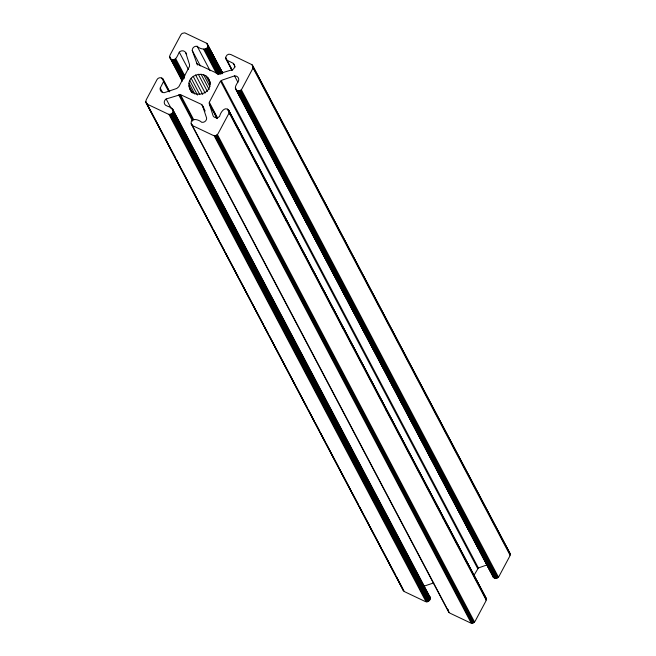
<?xml version="1.0" encoding="UTF-8"?>
<svg xmlns="http://www.w3.org/2000/svg" width="656" height="656" viewBox="0 0 656 656"><rect width="100%" height="100%" fill="white"/><g stroke="black" fill="none" stroke-linecap="round" stroke-linejoin="round"><path stroke-width="0.98" d="M188.994 85.838C187.075 73.185 208.501 69.421 209.879 82.73C211.806 95.374 190.355 99.179 188.994 85.838L192.823 93.086M428.45 595.386C432.509 597.247 428.967 603.512 425.186 601.486L404.76 591.786L403.44 590.646L146.321 103.222L145.788 101.573L146.255 99.761L157.03 79.589C158.145 77.351 161.655 76.982 163.049 79.138L169.74 91.824M162.622 92.57L160.236 88.035L163.492 81.664L163.049 79.138M186.64 54.333L185.681 52.521A4.034 3.838 -27.8 0 0 179.285 52.185C177.702 54.94 176.054 61.295 171.528 59.499C169.871 58.737 169.207 56.572 170.084 54.989L180.917 34.711L182.138 33.382L184.762 32.849L206.763 43.304L222.638 72.955M146.321 103.222L147.633 104.361L168.067 114.062C170.035 115.005 172.602 113.759 173.086 111.627C173.824 107.412 168.043 106.862 165.558 105.222A4.034 3.838 -27.8 0 1 166.165 98.982L180.474 94.636L201.089 104.222L202.409 105.362L203.836 108.084M197.431 65.026L192.241 50.471A4.034 3.838 -27.8 0 1 197.194 46.297C200.137 49.7 209.969 51.061 207.345 43.968M202.409 105.362L206.632 118.105A4.034 3.838 -27.8 0 1 201.679 122.278C198.932 119.482 190.158 117.129 191.158 123.828L448.655 612.032L449.975 613.171L470.295 622.823L473.033 623.02L475.083 621.289L485.916 601.011L486.17 598.428L228.665 110.216C224.737 105.698 220.277 112.947 219.588 116.391A4.034 3.838 -27.8 0 1 213.192 116.055L209.379 104.058L209.313 102.311L220.031 81.861L222.081 80.13L234.545 75.891A4.034 3.838 -27.8 0 1 238.645 80.54C237.636 83.32 233.405 87.15 236.406 90.093L493.533 577.518C495.19 578.961 497.978 578.338 498.97 576.411L509.745 556.239L510.212 554.427L509.679 552.778L251.978 64.698L230.814 54.514C227.501 52.742 223.819 57.638 226.812 60.139L232.068 70.102M191.158 123.828L192.848 125.747L213.175 135.398L215.914 135.595L217.964 133.865L228.788 113.586L229.198 111.864L228.665 110.216M236.406 90.093C238.071 91.537 240.85 90.913 241.851 88.986L252.626 68.814L253.085 67.002L251.978 64.698M448.212 609.506L448.655 612.032M473.845 575.525L478.38 567.957L486.875 564.947M424.243 586.087L433.747 582.905M235.225 66.978L233.315 63.353L226.812 60.139M508.367 551.639L509.105 552.122M196.472 63.214L197.792 64.354L218.407 73.939L232.708 69.593A4.034 3.838 -27.8 0 0 233.315 63.353M235.455 88.65L493.533 577.518M485.793 597.641L228.091 109.56M252.56 65.354L510.056 553.566M253.085 67.002L510.212 554.427M253.003 67.888L510.122 555.312M225.705 57.826L231.921 69.61M225.861 58.696L232.068 70.471M234.545 75.891L237.89 82.23M241.326 89.724L498.445 577.149M240.621 90.315L497.748 577.739M239.801 90.717L496.92 578.141M238.907 90.897L496.026 578.321M237.997 90.848L495.124 578.272M237.152 90.577L494.271 578.002M235.299 87.789L241.039 98.662M241.99 100.475L246.295 108.625M247.246 110.438L251.551 118.597M252.511 120.409L277.841 168.42M278.792 170.232L290.264 191.978M291.223 193.791L302.687 215.537M303.646 217.349L307.943 225.5M308.902 227.312L321.809 251.773M322.76 253.585L334.232 275.331M335.191 277.144L341.399 288.919M342.358 290.731L346.655 298.89M347.614 300.694L378.2 358.684M379.16 360.497L390.632 382.235M391.583 384.047L403.055 405.793M404.006 407.606L408.311 415.756M409.27 417.569L434.6 465.588M435.551 467.4L447.023 489.146M447.982 490.959L478.568 548.941M479.52 550.753L490.991 572.499M207.722 44.747L222.54 72.841M206.763 43.304L222.54 73.21M207.87 45.617L222.687 73.702M207.788 46.494L222.122 73.677M207.468 47.339L221.326 73.611M206.943 48.077L220.801 74.349M206.246 48.667L219.629 74.03M205.418 49.061L218.801 74.431M221.261 80.532L478.38 567.957M204.524 49.249L217.907 74.612M203.622 49.2L216.521 73.661M220.555 81.123L477.683 568.547M197.194 46.297L210.1 70.758M229.042 111.003L486.17 598.428M229.198 111.864L486.317 599.289M227.345 109.076L228.304 110.889M229.256 112.701L230.215 114.513M241.687 136.251L242.638 138.063M285.655 219.604L286.606 221.416M342.047 326.516L343.006 328.328M386.015 409.869L386.974 411.681M442.415 516.772L443.366 518.584M229.108 112.742L486.235 600.166M207.903 77.859L210.297 82.394M206 75.998L210.305 84.157M192.241 50.471L200.367 65.879M203.672 74.792L209.887 86.567M201.023 74.144L209.149 89.544M198.268 74.194L207.353 91.405M195.595 74.932L205.148 93.054M209.313 102.311L217.439 117.719M209.223 103.197L217.349 118.597M209.379 104.058L217.021 118.556M193.167 76.317L202.729 94.431M179.285 52.185L188.37 69.405M191.175 78.244L199.777 94.554M189.838 80.557L197.481 95.054M201.827 104.706L205.172 111.044M217.439 134.603L474.559 622.027M216.734 135.193L473.862 622.618M189.059 83.164L194.799 94.029M175.701 58.646L184.787 75.866M215.914 135.595L473.033 623.02M175.004 59.237L184.566 77.359M215.02 135.776L472.14 623.2M190.97 90.717L191.929 92.529M189.65 88.421L191.56 92.045M174.176 59.639L184.213 78.663M214.11 135.726L471.238 623.151M173.282 59.819L183.319 78.843M172.38 59.778L182.893 79.704M171.528 59.499L182.524 80.335M169.683 56.711L182.261 80.762M169.83 57.572L182.261 81.131M180.474 94.636L193.856 120.007M179.572 94.595L192.954 119.958M178.67 94.776L192.536 121.048M191.478 123.869L449.237 612.696M162.467 78.482L169.314 91.66M161.729 77.998L162.68 79.811M163.492 81.664L168.748 91.635M172.643 109.093L430.139 597.304M172.061 108.437L430.295 598.174M173.086 111.627L430.205 599.051M166.165 98.982L171.421 108.945M172.766 112.463L429.893 599.887M172.241 113.209L429.368 600.634M171.544 113.8L428.663 601.224M170.716 114.193L427.843 601.618M169.822 114.382L426.941 601.806M168.92 114.333L426.039 601.757M145.788 101.573L168.256 144.156M169.207 145.968L175.423 157.743M176.374 159.556L180.679 167.706M181.63 169.519L206.968 217.538M207.919 219.35L212.224 227.501M213.175 229.313L219.391 241.096M220.342 242.909L224.647 251.059M225.607 252.872L238.505 277.332M239.465 279.144L250.936 300.891M251.888 302.703L263.359 324.441M264.319 326.253L268.616 334.412M269.575 336.225L281.039 357.963M281.998 359.775L294.905 384.244M295.856 386.056L307.328 407.794M308.287 409.606L314.495 421.39M315.454 423.202L319.751 431.353M320.71 433.165L325.015 441.316M325.966 443.128L338.873 467.589M339.824 469.401L351.296 491.147M352.256 492.959L358.463 504.735M359.422 506.547L363.719 514.706M364.679 516.518L368.984 524.669M369.935 526.481L381.407 548.227M382.366 550.04L395.265 574.5M396.224 576.312L402.431 588.088M146.895 103.878L404.022 591.302M145.944 102.434L403.44 590.646M492.951 576.862L492.426 575.214M185.681 52.521L189.502 64.518L189.568 66.264L178.842 86.715L176.792 88.445L164.328 92.685A4.034 3.838 -27.8 0 1 160.236 88.035M402.915 588.998L403.063 589.859"/></g></svg>
